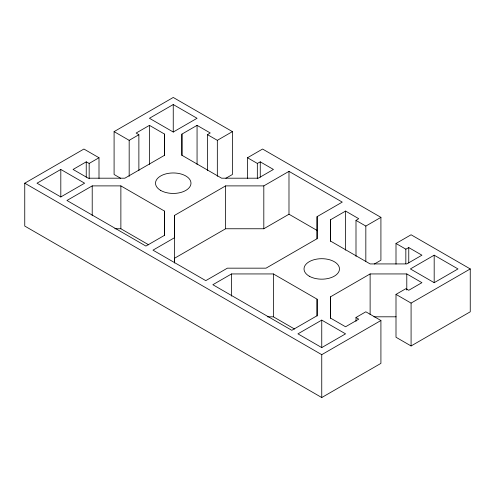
<?xml version="1.0" encoding="UTF-8"?>
<svg xmlns="http://www.w3.org/2000/svg" width="495" height="495" viewBox="0 0 495 495"><rect width="100%" height="100%" fill="white"/><g stroke="black" fill="none" stroke-linecap="round" stroke-linejoin="round"><path stroke-width="0.74" d="M164.581 211.13L164.581 235.286L145.907 246.071L66.943 200.481L92.212 185.891L120.873 185.891L164.581 211.13L164.581 235.626M138.872 170.713L138.872 134.733L136.144 133.044L149.447 125.365L164.581 134.102L164.581 155.269L124.876 178.194L88.209 178.194L73.074 169.451L86.241 161.846L89.168 163.424L99 157.75L99 178.417M174.58 262.845L174.58 258.229L225.627 228.758L263.81 228.758L288.987 214.23L317.617 230.757M174.58 215.362L174.58 237.68L152.98 250.154L205.778 280.64L227.384 268.166L266.038 268.166L317.085 238.695L317.085 216.649L342.255 202.115L288.987 171.357L263.81 185.891L225.627 185.891L174.58 215.362L174.58 262.944M207.498 170.633L207.498 134.652L210.227 132.963L197.06 125.359L181.919 134.102L181.919 155.269L221.624 178.194L258.291 178.194L273.426 169.451L260.259 161.846L257.332 163.424L247.5 157.75L247.5 178.417M317.085 299.172L317.085 315.723L291.815 330.307L212.85 284.718L231.524 273.939L273.376 273.939L317.085 299.172L317.085 316.014M396 264.157L396 243.484L411.085 234.779L470.25 268.933L470.25 311.8L411.085 345.962L396 337.25L396 294.383L405.832 288.709L408.759 290.28L421.926 282.676L406.791 273.939L370.124 273.939L330.419 296.864L330.419 318.031L345.56 326.774L358.726 319.17L355.998 317.474L365.83 311.8L380.915 320.512L380.915 363.38L321.75 397.541L24.75 226.067L24.75 183.2L83.915 149.038L99 157.75M355.998 256.367L355.998 220.393L358.726 218.697L345.59 211.074L330.419 219.836L330.419 241.003L370.124 263.928L406.791 263.928L421.926 255.191L408.759 247.587L405.832 249.158L396 243.484M120.65 178.28L114.091 174.494L114.091 131.62L173.25 97.459L232.415 131.62L232.415 174.488L225.856 178.274M60.811 169.451L37.007 183.2L60.817 196.942L84.62 183.2L60.811 169.451L60.811 197.01M173.25 104.538L149.441 118.28L173.25 132.029L197.06 118.286L173.25 104.538L173.25 132.097M114.091 131.62L129.176 140.333L138.872 134.733M207.498 134.652L217.33 140.333L232.415 131.62M247.5 157.75L262.585 149.038L380.915 217.355L380.915 260.228L374.356 264.014M355.998 220.393L365.83 226.067L380.915 217.355M321.75 320.104L297.94 333.847L321.75 347.595L345.56 333.847L321.75 320.104L321.75 347.663M434.183 255.191L410.38 268.933L434.189 282.682L457.993 268.933L434.183 255.191L434.183 282.744M24.75 183.2L321.75 354.668L380.915 320.512M396 294.383L411.085 303.095L470.25 268.933M114.84 228.758L120.873 228.758L148.692 244.821M267.288 316.806L273.376 316.806L294.568 329.039M373.948 316.806L396.093 316.806M411.085 303.095L411.085 345.962M408.759 247.587L408.759 262.894M406.791 273.939L406.791 290.014M405.832 249.158L405.832 263.705M370.124 273.939L370.124 314.511M365.83 226.067L365.83 261.28M355.998 317.474L355.998 321.305M345.59 211.074L345.59 250.117M330.419 219.836L330.419 241.269M330.419 296.864L330.419 318.297M321.75 354.668L321.75 397.541M317.085 216.649L317.085 238.85M288.987 171.357L288.987 214.23M273.376 273.939L273.376 316.806M263.81 185.891L263.81 228.758M260.259 161.846L260.259 177.161M257.332 163.424L257.332 178.738M231.524 273.939L231.524 296.14M225.627 185.891L225.627 228.758M217.33 140.333L217.33 176.307M197.06 125.359L197.06 164.402M181.919 134.102L181.919 155.535M164.581 134.102L164.581 155.535M149.447 125.365L149.447 164.402M129.176 140.333L129.176 176.313M120.873 185.891L120.873 228.758M92.212 185.891L92.212 215.746M89.168 163.424L89.168 178.738M86.241 161.846L86.241 177.161M309.208 276.173A17.733 10.24 0 0 0 338.877 271.582A17.733 10.24 0 0 0 317.159 259.046A17.733 10.24 0 0 0 309.208 276.173M160.708 190.439A17.733 10.24 0 0 0 190.377 185.848A17.733 10.24 0 0 0 168.659 173.306A17.733 10.24 0 0 0 160.708 190.439"/></g></svg>
